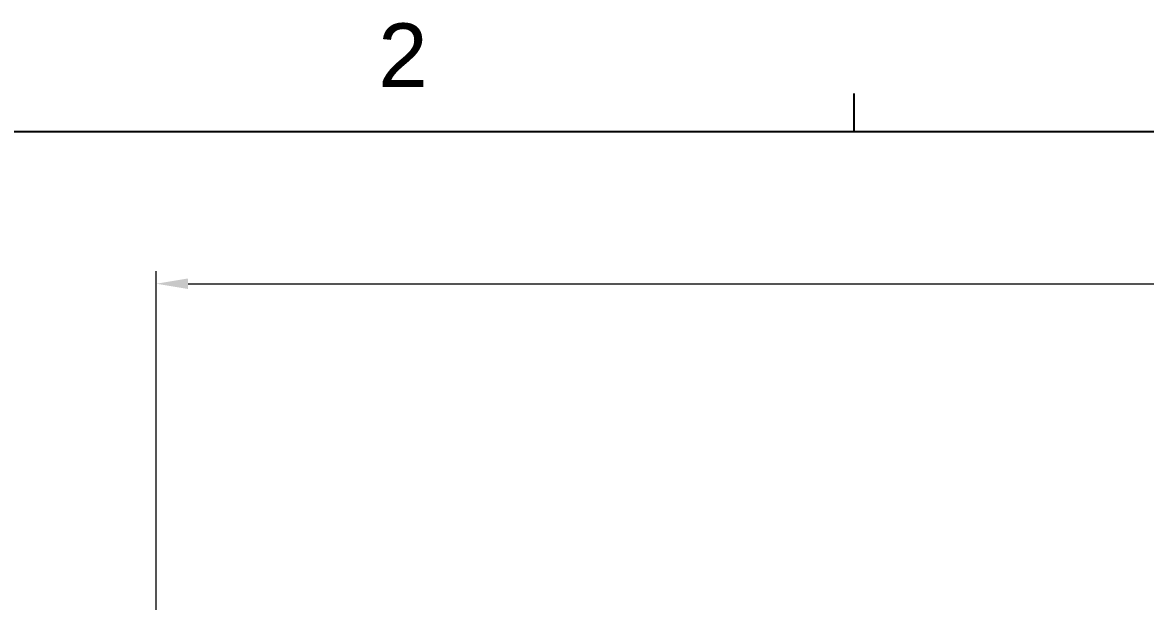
# Model space of a CAD drawing. Header units: millimetres. Extents: x 14 to 2348, y 26 to 1654.
# Drawn here: x 362.7 to 715.5, y 1472.3 to 1654.3 of the extents above; entities that cross this region are included whole.
import ezdxf
from ezdxf.enums import TextEntityAlignment as Align

# ---------------------------------------------------------------- set-up
doc = ezdxf.new("R2010")
doc.units = ezdxf.units.MM
doc.header["$LTSCALE"] = 4
doc.layers.get('0').update_dxf_attribs({"lineweight": 25})
doc.layers.add('標註(ISO)', color=7, linetype='Continuous', lineweight=9)
doc.styles.add('temp', font='')
doc.styles.add('TEXTSTYLE_1_90', font='arial.ttf')
doc.styles.get('temp').set_extended_font_data('PMingLiU')
doc.dimstyles.new('工研院N500', dxfattribs={"dimscale": 4, "dimtxt": 3, "dimasz": 2.5, "dimexe": 1, "dimexo": 1, "dimgap": 0.762, "dimtad": 1, "dimdec": 3, "dimrnd": 1e-08, "dimdsep": 46, "dimtxsty": 'temp', "dimcen": 0.09, "dimdle": 10, "dimclrd": 1, "dimclre": 1, "dimclrt": 7, "dimazin": 2, "dimtfac": 0.666667, "dimtdec": 3, "dimtmove": 0, "dimatfit": 3, "dimfxl": 1, "dimtolj": 1, "dimlwd": 15, "dimlwe": 15, "dimarcsym": 0})

# ---------------------------------------------------------------- blocks, each defined once
blk = doc.blocks.new('圖框 A2')
at = {"color": 3, "linetype": 'Continuous', "true_color": 0x00ff00}
for p, q in [((156, 405), (156, 408)), ((15, 405), (579, 405))]:
    blk.add_line(p, q, dxfattribs=at)
at = {"color": 1, "true_color": 0xff0000, "style": 'TEXTSTYLE_1_90'}
blk.add_text('2', height=5, dxfattribs=at).set_placement((120.563, 408.505), align=Align.CENTER)
blk = doc.blocks.new('*D36')
at = {"layer": 'Defpoints', "color": 0, "linetype": 'Continuous', "transparency": 16777216}
for p in [(1077.99, 1572.21), (404.79, 1405.82), (1077.99, 1382.01)]:
    blk.add_point(p, dxfattribs=at)
at = {"layer": '標註(ISO)', "color": 1, "linetype": 'Continuous', "lineweight": 15, "transparency": 16777216}
for p, q in [((404.79, 1409.82), (404.79, 1576.21)), ((1077.99, 1386.01), (1077.99, 1576.21)), ((414.79, 1572.21), (1067.99, 1572.21))]:
    blk.add_line(p, q, dxfattribs=at)
at = {"layer": '標註(ISO)', "color": 1, "linetype": 'Continuous', "transparency": 16777216}
for points in [[(414.79, 1573.87), (414.79, 1570.54), (404.79, 1572.21)], [(1067.99, 1573.87), (1067.99, 1570.54), (1077.99, 1572.21)]]:
    blk.add_solid(points, dxfattribs=at)
at = {"layer": '標註(ISO)', "color": 7, "linetype": 'Continuous', "lineweight": 18, "transparency": 16777216, "insert": (724, 1591.04), "char_height": 12, "attachment_point": 1, "style": 'temp'}
blk.add_mtext('\\A1;\\f新細明體|b0|i0;\\H12.0000;(680)', dxfattribs=at)

msp = doc.modelspace()

# ---------------------------------------------------------------- block references
at = {"xscale": 4, "yscale": 4, "zscale": 4}
msp.add_blockref('圖框 A2', (0, 0), dxfattribs=at)

# ---------------------------------------------------------------- dimensions: what is measured, and where the dimension line sits
at = {"layer": '標註(ISO)', "color": 1, "linetype": 'Continuous', "lineweight": 18, "true_color": 0xff0000}
dim = msp.add_linear_dim(base=(1077.99098, 1572.20693), p1=(404.78887, 1405.81552), p2=(1077.99098, 1382.00719), angle=180, text='\\f新細明體|b0|i0;\\H12.0000;(<>)', dimstyle='工研院N500', override={"dimgap": 0.762, "dimdec": 3, "dimlfac": 1.010098, "dimtol": 0, "dimlim": 0, "dimtp": 0, "dimtm": 0, "dimtdec": 3, "dimtofl": 0, "dimatfit": 1}, dxfattribs=at)
dim.commit()
dim.dimension.update_dxf_attribs({"geometry": '*D36', "text_midpoint": (741.38993, 1572.20693), "dimtype": 160})

doc.saveas('drawing.dxf')
